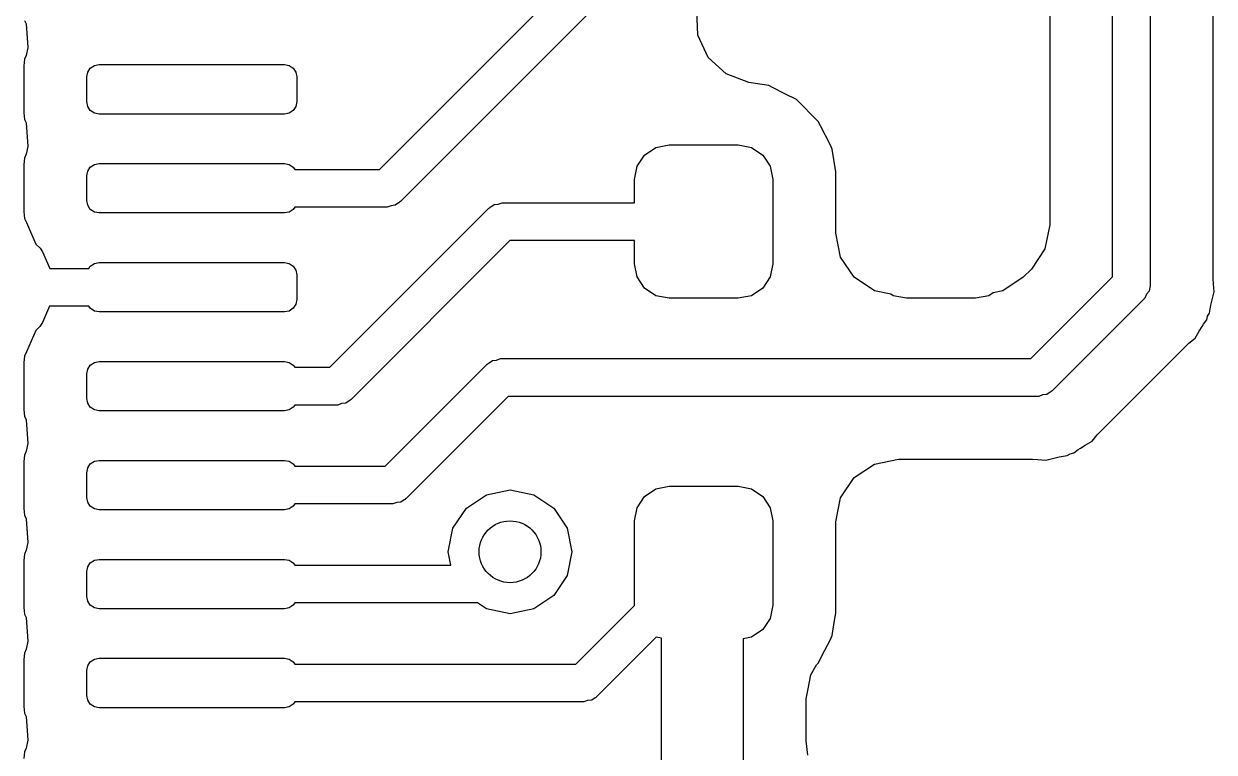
# Model space of a CAD drawing. Extents: x 0.99 to 4.24, y -7.27 to -4.02.
# Drawn here: x 2.3414 to 2.5309, y -6.5222 to -6.4063 of the extents above; entities that cross this region are included whole.
import ezdxf

# ---------------------------------------------------------------- set-up
doc = ezdxf.new("R2010")
doc.units = 0
doc.header["$MEASUREMENT"] = 0
doc.layers.add('BLACK', color=7, linetype='CONTINUOUS')

msp = doc.modelspace()

# ---------------------------------------------------------------- linework, layer by layer
at = {"layer": 'BLACK', "linetype": 'CONTINUOUS'}
for p, q in [((2.39797, -6.42948), (2.47731, -6.35014)), ((2.48244, -6.3535), (2.40133, -6.4346)), ((2.51472, -6.44659), (2.51472, -6.37723)), ((2.52072, -6.37598), (2.52072, -6.44783)), ((2.53074, -6.44683), (2.53074, -6.37699)), ((2.5047, -6.3855), (2.5047, -6.43832)), ((2.34148, -6.40578), (2.34173, -6.40633)), ((2.4487, -6.40813), (2.44854, -6.40425)), ((2.34173, -6.40633), (2.342, -6.4101)), ((2.45032, -6.41166), (2.4487, -6.40813)), ((2.34175, -6.41134), (2.34148, -6.41196)), ((2.342, -6.4101), (2.34175, -6.41134)), ((2.45318, -6.4143), (2.45032, -6.41166)), ((2.34148, -6.41196), (2.34136, -6.41298)), ((2.34136, -6.41298), (2.34136, -6.42048)), ((2.35153, -6.41401), (2.35195, -6.41337)), ((2.35195, -6.41337), (2.35259, -6.41295)), ((2.35259, -6.41295), (2.35335, -6.4128)), ((2.35335, -6.4128), (2.38287, -6.4128)), ((2.38287, -6.4128), (2.38363, -6.41295)), ((2.38363, -6.41295), (2.38427, -6.41337)), ((2.38427, -6.41337), (2.38469, -6.41401)), ((2.35138, -6.41476), (2.35153, -6.41401)), ((2.35138, -6.4187), (2.35138, -6.41476)), ((2.38469, -6.41401), (2.38484, -6.41476)), ((2.38484, -6.41476), (2.38484, -6.4187)), ((2.45682, -6.41565), (2.45318, -6.4143)), ((2.45998, -6.41615), (2.45682, -6.41565)), ((2.46068, -6.4165), (2.45998, -6.41615)), ((2.46253, -6.41745), (2.46068, -6.4165)), ((2.46068, -6.4165), (2.46068, -6.4165)), ((2.46436, -6.41838), (2.46253, -6.41745)), ((2.35153, -6.41945), (2.35138, -6.4187)), ((2.38484, -6.4187), (2.38469, -6.41945)), ((2.46784, -6.42186), (2.46436, -6.41838)), ((2.34136, -6.42048), (2.34148, -6.42153)), ((2.35195, -6.42009), (2.35153, -6.41945)), ((2.35259, -6.42052), (2.35195, -6.42009)), ((2.35335, -6.42067), (2.35259, -6.42052)), ((2.38287, -6.42067), (2.35335, -6.42067)), ((2.38363, -6.42052), (2.38287, -6.42067)), ((2.38427, -6.42009), (2.38363, -6.42052)), ((2.38469, -6.41945), (2.38427, -6.42009)), ((2.34148, -6.42153), (2.34173, -6.42208)), ((2.34173, -6.42208), (2.342, -6.42584)), ((2.4682, -6.42256), (2.46784, -6.42186)), ((2.46972, -6.42554), (2.4682, -6.42256)), ((2.342, -6.42584), (2.34175, -6.42708)), ((2.4402, -6.4272), (2.44199, -6.42601)), ((2.44199, -6.42601), (2.44409, -6.42559)), ((2.44409, -6.42559), (2.45512, -6.42559)), ((2.45512, -6.42559), (2.45723, -6.42601)), ((2.45723, -6.42601), (2.45902, -6.4272)), ((2.47007, -6.42624), (2.46972, -6.42554)), ((2.46972, -6.42554), (2.46972, -6.42554)), ((2.47065, -6.42988), (2.47007, -6.42624)), ((2.34148, -6.42771), (2.34136, -6.42873)), ((2.34136, -6.42873), (2.34136, -6.43623)), ((2.34175, -6.42708), (2.34148, -6.42771)), ((2.35195, -6.42912), (2.35259, -6.42869)), ((2.35259, -6.42869), (2.35335, -6.42854)), ((2.35335, -6.42854), (2.38287, -6.42854)), ((2.38287, -6.42854), (2.38363, -6.42869)), ((2.38363, -6.42869), (2.38427, -6.42912)), ((2.439, -6.42899), (2.4402, -6.4272)), ((2.45902, -6.4272), (2.46021, -6.42899)), ((2.35138, -6.43051), (2.35153, -6.42976)), ((2.35138, -6.43445), (2.35138, -6.43051)), ((2.35153, -6.42976), (2.35195, -6.42912)), ((2.38427, -6.42912), (2.38451, -6.42948)), ((2.38451, -6.42948), (2.39797, -6.42948)), ((2.43858, -6.4311), (2.439, -6.42899)), ((2.46021, -6.42899), (2.46063, -6.4311)), ((2.47065, -6.43027), (2.47065, -6.42988)), ((2.47065, -6.43962), (2.47065, -6.43027)), ((2.43858, -6.4348), (2.43858, -6.4311)), ((2.46063, -6.4311), (2.46063, -6.44449)), ((2.35153, -6.4352), (2.35138, -6.43445)), ((2.34136, -6.43623), (2.34148, -6.43728)), ((2.35195, -6.43584), (2.35153, -6.4352)), ((2.35259, -6.43627), (2.35195, -6.43584)), ((2.35335, -6.43642), (2.35259, -6.43627)), ((2.38287, -6.43642), (2.35335, -6.43642)), ((2.38363, -6.43627), (2.38287, -6.43642)), ((2.38427, -6.43584), (2.38363, -6.43627)), ((2.38451, -6.43548), (2.38427, -6.43584)), ((2.39921, -6.43548), (2.38451, -6.43548)), ((2.3901, -6.46098), (2.4154, -6.43567)), ((2.39983, -6.43526), (2.39921, -6.43548)), ((2.40048, -6.4352), (2.39983, -6.43526)), ((2.40102, -6.43482), (2.40048, -6.4352)), ((2.40114, -6.43478), (2.40102, -6.43482)), ((2.40118, -6.43471), (2.40114, -6.43478)), ((2.40133, -6.4346), (2.40118, -6.43471)), ((2.4154, -6.43567), (2.41555, -6.43557)), ((2.41555, -6.43557), (2.41559, -6.4355)), ((2.41559, -6.4355), (2.41572, -6.43545)), ((2.41572, -6.43545), (2.41625, -6.43508)), ((2.41625, -6.43508), (2.4169, -6.43502)), ((2.4169, -6.43502), (2.41752, -6.4348)), ((2.41752, -6.4348), (2.43858, -6.4348)), ((2.34148, -6.43728), (2.34179, -6.43796)), ((2.34179, -6.43796), (2.34179, -6.43796)), ((2.34179, -6.43796), (2.34194, -6.43832)), ((2.34194, -6.43832), (2.3433, -6.44136)), ((2.5047, -6.43832), (2.50394, -6.44213)), ((2.47141, -6.44343), (2.47065, -6.43962)), ((2.3433, -6.44136), (2.34395, -6.44201)), ((2.34395, -6.44201), (2.34434, -6.44258)), ((2.41876, -6.4408), (2.39346, -6.4661)), ((2.43858, -6.4408), (2.41876, -6.4408)), ((2.43858, -6.44449), (2.43858, -6.4408)), ((2.34434, -6.44258), (2.34548, -6.44523)), ((2.47357, -6.44666), (2.47141, -6.44343)), ((2.50394, -6.44213), (2.50178, -6.44536)), ((2.34548, -6.44523), (2.35171, -6.44523)), ((2.35171, -6.44523), (2.35195, -6.44487)), ((2.35195, -6.44487), (2.35259, -6.44444)), ((2.35259, -6.44444), (2.35335, -6.44429)), ((2.35335, -6.44429), (2.38287, -6.44429)), ((2.38287, -6.44429), (2.38363, -6.44444)), ((2.38363, -6.44444), (2.38427, -6.44487)), ((2.38427, -6.44487), (2.38469, -6.44551)), ((2.38469, -6.44551), (2.38484, -6.44626)), ((2.439, -6.4466), (2.43858, -6.44449)), ((2.46063, -6.44449), (2.46021, -6.4466)), ((2.50178, -6.44536), (2.50048, -6.44666)), ((2.38484, -6.44626), (2.38484, -6.4502)), ((2.4402, -6.44839), (2.439, -6.4466)), ((2.46021, -6.4466), (2.45902, -6.44839)), ((2.4768, -6.44882), (2.47357, -6.44666)), ((2.50048, -6.44666), (2.49725, -6.44882)), ((2.50171, -6.4596), (2.51472, -6.44659)), ((2.53077, -6.4477), (2.53074, -6.44683)), ((2.53089, -6.44899), (2.53077, -6.4477)), ((2.44199, -6.44958), (2.4402, -6.44839)), ((2.44409, -6.45), (2.44199, -6.44958)), ((2.45723, -6.44958), (2.45512, -6.45)), ((2.45902, -6.44839), (2.45723, -6.44958)), ((2.47943, -6.44934), (2.4768, -6.44882)), ((2.47978, -6.44958), (2.47943, -6.44934)), ((2.48189, -6.45), (2.47978, -6.44958)), ((2.49502, -6.44958), (2.49291, -6.45)), ((2.4957, -6.44913), (2.49502, -6.44958)), ((2.49725, -6.44882), (2.4957, -6.44913)), ((2.52011, -6.44936), (2.51984, -6.44996)), ((2.52054, -6.44886), (2.52011, -6.44936)), ((2.52065, -6.44822), (2.52054, -6.44886)), ((2.52071, -6.4481), (2.52065, -6.44822)), ((2.52072, -6.44783), (2.52068, -6.44802)), ((2.52068, -6.44802), (2.52071, -6.4481)), ((2.53056, -6.45022), (2.53089, -6.44899)), ((2.34544, -6.45123), (2.34435, -6.45385)), ((2.35171, -6.45123), (2.34544, -6.45123)), ((2.35195, -6.45159), (2.35171, -6.45123)), ((2.35259, -6.45202), (2.35195, -6.45159)), ((2.38427, -6.45159), (2.38363, -6.45202)), ((2.38469, -6.45095), (2.38427, -6.45159)), ((2.38484, -6.4502), (2.38469, -6.45095)), ((2.45512, -6.45), (2.44409, -6.45)), ((2.49291, -6.45), (2.48189, -6.45)), ((2.51984, -6.44996), (2.50507, -6.46472)), ((2.53014, -6.45236), (2.53036, -6.45108)), ((2.53036, -6.45108), (2.53055, -6.45024)), ((2.53055, -6.45024), (2.53056, -6.45022)), ((2.35335, -6.45217), (2.35259, -6.45202)), ((2.38287, -6.45217), (2.35335, -6.45217)), ((2.38363, -6.45202), (2.38287, -6.45217)), ((2.5292, -6.45414), (2.5297, -6.45342)), ((2.5297, -6.45342), (2.52985, -6.45286)), ((2.52985, -6.45286), (2.53014, -6.45236)), ((2.34328, -6.45512), (2.34291, -6.45596)), ((2.34393, -6.45447), (2.34328, -6.45512)), ((2.34435, -6.45385), (2.34393, -6.45447)), ((2.52784, -6.45633), (2.52849, -6.45521)), ((2.52849, -6.45521), (2.52896, -6.45448)), ((2.52896, -6.45448), (2.5292, -6.45414)), ((2.5292, -6.45414), (2.5292, -6.45414)), ((2.34291, -6.45596), (2.34178, -6.45852)), ((2.52621, -6.45775), (2.52685, -6.45716)), ((2.52685, -6.45716), (2.52784, -6.45633)), ((2.34178, -6.45852), (2.34148, -6.4592)), ((2.34178, -6.45852), (2.34178, -6.45852)), ((2.51287, -6.4711), (2.52621, -6.45775)), ((2.34148, -6.4592), (2.34136, -6.46023)), ((2.34136, -6.46023), (2.34136, -6.46773)), ((2.35153, -6.46125), (2.35195, -6.46062)), ((2.35195, -6.46062), (2.35259, -6.46019)), ((2.35259, -6.46019), (2.35335, -6.46004)), ((2.35335, -6.46004), (2.38287, -6.46004)), ((2.38287, -6.46004), (2.38363, -6.46019)), ((2.38363, -6.46019), (2.38427, -6.46062)), ((2.38427, -6.46062), (2.38451, -6.46098)), ((2.38451, -6.46098), (2.3901, -6.46098)), ((2.39889, -6.47672), (2.41514, -6.46048)), ((2.41514, -6.46048), (2.41529, -6.46037)), ((2.41529, -6.46037), (2.41533, -6.4603)), ((2.41533, -6.4603), (2.41545, -6.46026)), ((2.41545, -6.46026), (2.41599, -6.45988)), ((2.41599, -6.45988), (2.41664, -6.45982)), ((2.41664, -6.45982), (2.41726, -6.4596)), ((2.41726, -6.4596), (2.50171, -6.4596)), ((2.35138, -6.46201), (2.35153, -6.46125)), ((2.35138, -6.46594), (2.35138, -6.46201)), ((2.50492, -6.46483), (2.50488, -6.4649)), ((2.50507, -6.46472), (2.50492, -6.46483)), ((2.35153, -6.4667), (2.35138, -6.46594)), ((2.35195, -6.46734), (2.35153, -6.4667)), ((2.39195, -6.46675), (2.39134, -6.46698)), ((2.39261, -6.4667), (2.39195, -6.46675)), ((2.39314, -6.46632), (2.39261, -6.4667)), ((2.39327, -6.46627), (2.39314, -6.46632)), ((2.39331, -6.4662), (2.39327, -6.46627)), ((2.39346, -6.4661), (2.39331, -6.4662)), ((2.4185, -6.4656), (2.40225, -6.48185)), ((2.50295, -6.4656), (2.4185, -6.4656)), ((2.50357, -6.46537), (2.50295, -6.4656)), ((2.50422, -6.46532), (2.50357, -6.46537)), ((2.50476, -6.46494), (2.50422, -6.46532)), ((2.50488, -6.4649), (2.50476, -6.46494)), ((2.34136, -6.46773), (2.34148, -6.46877)), ((2.35259, -6.46776), (2.35195, -6.46734)), ((2.35335, -6.46791), (2.35259, -6.46776)), ((2.38287, -6.46791), (2.35335, -6.46791)), ((2.38363, -6.46776), (2.38287, -6.46791)), ((2.38427, -6.46734), (2.38363, -6.46776)), ((2.38451, -6.46698), (2.38427, -6.46734)), ((2.39134, -6.46698), (2.38451, -6.46698)), ((2.34148, -6.46877), (2.34173, -6.46932)), ((2.34173, -6.46932), (2.342, -6.47309)), ((2.51145, -6.47273), (2.51228, -6.47174)), ((2.51228, -6.47174), (2.51287, -6.4711)), ((2.34175, -6.47433), (2.34148, -6.47495)), ((2.342, -6.47309), (2.34175, -6.47433)), ((2.50854, -6.47458), (2.50925, -6.47408)), ((2.50925, -6.47408), (2.5096, -6.47384)), ((2.50925, -6.47408), (2.50925, -6.47408)), ((2.5096, -6.47384), (2.51033, -6.47337)), ((2.51033, -6.47337), (2.51145, -6.47273)), ((2.34148, -6.47495), (2.34136, -6.47597)), ((2.34136, -6.47597), (2.34136, -6.48347)), ((2.35195, -6.47636), (2.35259, -6.47594)), ((2.35259, -6.47594), (2.35335, -6.47579)), ((2.35335, -6.47579), (2.38287, -6.47579)), ((2.38287, -6.47579), (2.38363, -6.47594)), ((2.38363, -6.47594), (2.38427, -6.47636)), ((2.4768, -6.47638), (2.48061, -6.47562)), ((2.48061, -6.47562), (2.50195, -6.47562)), ((2.50195, -6.47562), (2.50282, -6.47566)), ((2.50282, -6.47566), (2.5041, -6.47577)), ((2.5041, -6.47577), (2.50535, -6.47543)), ((2.50535, -6.47543), (2.5062, -6.47525)), ((2.5062, -6.47525), (2.50747, -6.47502)), ((2.50747, -6.47502), (2.50798, -6.47473)), ((2.50798, -6.47473), (2.50854, -6.47458)), ((2.35138, -6.47776), (2.35153, -6.477)), ((2.35138, -6.48169), (2.35138, -6.47776)), ((2.35153, -6.477), (2.35195, -6.47636)), ((2.38427, -6.47636), (2.38451, -6.47672)), ((2.38451, -6.47672), (2.39889, -6.47672)), ((2.47357, -6.47854), (2.4768, -6.47638)), ((2.44199, -6.48034), (2.44409, -6.47992)), ((2.44409, -6.47992), (2.45512, -6.47992)), ((2.45512, -6.47992), (2.45723, -6.48034)), ((2.47141, -6.48177), (2.47357, -6.47854)), ((2.35153, -6.48245), (2.35138, -6.48169)), ((2.40225, -6.48185), (2.4021, -6.48195)), ((2.41182, -6.48338), (2.41502, -6.48125)), ((2.41502, -6.48125), (2.41878, -6.4805)), ((2.41878, -6.4805), (2.42255, -6.48125)), ((2.42255, -6.48125), (2.42574, -6.48338)), ((2.439, -6.48332), (2.4402, -6.48154)), ((2.4402, -6.48154), (2.44199, -6.48034)), ((2.45723, -6.48034), (2.45902, -6.48154)), ((2.45902, -6.48154), (2.46021, -6.48332)), ((2.47065, -6.48558), (2.47141, -6.48177)), ((2.34136, -6.48347), (2.34148, -6.48452)), ((2.35195, -6.48308), (2.35153, -6.48245)), ((2.35259, -6.48351), (2.35195, -6.48308)), ((2.35335, -6.48366), (2.35259, -6.48351)), ((2.38287, -6.48366), (2.35335, -6.48366)), ((2.38363, -6.48351), (2.38287, -6.48366)), ((2.38427, -6.48308), (2.38363, -6.48351)), ((2.38451, -6.48272), (2.38427, -6.48308)), ((2.40013, -6.48272), (2.38451, -6.48272)), ((2.40075, -6.4825), (2.40013, -6.48272)), ((2.4014, -6.48244), (2.40075, -6.4825)), ((2.40194, -6.48207), (2.4014, -6.48244)), ((2.40206, -6.48202), (2.40194, -6.48207)), ((2.4021, -6.48195), (2.40206, -6.48202)), ((2.40969, -6.48658), (2.41182, -6.48338)), ((2.42574, -6.48338), (2.42788, -6.48658)), ((2.43858, -6.48543), (2.439, -6.48332)), ((2.46021, -6.48332), (2.46063, -6.48543)), ((2.34148, -6.48452), (2.34173, -6.48507)), ((2.34173, -6.48507), (2.342, -6.48884)), ((2.43858, -6.49882), (2.43858, -6.48543)), ((2.46063, -6.48543), (2.46063, -6.49882)), ((2.47065, -6.50004), (2.47065, -6.48558)), ((2.40894, -6.49034), (2.40969, -6.48658)), ((2.42788, -6.48658), (2.42862, -6.49034)), ((2.342, -6.48884), (2.34175, -6.49008)), ((2.34148, -6.4907), (2.34136, -6.49172)), ((2.34175, -6.49008), (2.34148, -6.4907)), ((2.40936, -6.49247), (2.40894, -6.49034)), ((2.42862, -6.49034), (2.42788, -6.49411)), ((2.34136, -6.49172), (2.34136, -6.49922)), ((2.35138, -6.4935), (2.35153, -6.49275)), ((2.35153, -6.49275), (2.35195, -6.49211)), ((2.35195, -6.49211), (2.35259, -6.49169)), ((2.35259, -6.49169), (2.35335, -6.49154)), ((2.35335, -6.49154), (2.38287, -6.49154)), ((2.38287, -6.49154), (2.38363, -6.49169)), ((2.38363, -6.49169), (2.38427, -6.49211)), ((2.38427, -6.49211), (2.38451, -6.49247)), ((2.38451, -6.49247), (2.40936, -6.49247)), ((2.35138, -6.49744), (2.35138, -6.4935)), ((2.42788, -6.49411), (2.42574, -6.4973)), ((2.35153, -6.49819), (2.35138, -6.49744)), ((2.35195, -6.49883), (2.35153, -6.49819)), ((2.35259, -6.49926), (2.35195, -6.49883)), ((2.38427, -6.49883), (2.38363, -6.49926)), ((2.38451, -6.49847), (2.38427, -6.49883)), ((2.41357, -6.49847), (2.38451, -6.49847)), ((2.41502, -6.49944), (2.41357, -6.49847)), ((2.42574, -6.4973), (2.42255, -6.49944)), ((2.42927, -6.50822), (2.4386, -6.49889)), ((2.4386, -6.49889), (2.43858, -6.49882)), ((2.46063, -6.49882), (2.46021, -6.50093)), ((2.34136, -6.49922), (2.34148, -6.50027)), ((2.34148, -6.50027), (2.34173, -6.50082)), ((2.34173, -6.50082), (2.342, -6.50458)), ((2.35335, -6.49941), (2.35259, -6.49926)), ((2.38287, -6.49941), (2.35335, -6.49941)), ((2.38363, -6.49926), (2.38287, -6.49941)), ((2.41878, -6.50019), (2.41502, -6.49944)), ((2.42255, -6.49944), (2.41878, -6.50019)), ((2.4705, -6.50096), (2.47059, -6.50043)), ((2.47059, -6.50043), (2.47065, -6.50004)), ((2.47059, -6.50043), (2.47059, -6.50043)), ((2.45902, -6.50272), (2.45723, -6.50391)), ((2.46021, -6.50093), (2.45902, -6.50272)), ((2.47007, -6.50368), (2.4705, -6.50096)), ((2.342, -6.50458), (2.34175, -6.50582)), ((2.44205, -6.50392), (2.43263, -6.51334)), ((2.44291, -6.50409), (2.44205, -6.50392)), ((2.44291, -6.52972), (2.44291, -6.50409)), ((2.45723, -6.50391), (2.45591, -6.50417)), ((2.45591, -6.50417), (2.45591, -6.52972)), ((2.46891, -6.50597), (2.46972, -6.50438)), ((2.46972, -6.50438), (2.47007, -6.50368)), ((2.46972, -6.50438), (2.46972, -6.50438)), ((2.34148, -6.50645), (2.34136, -6.50747)), ((2.34175, -6.50582), (2.34148, -6.50645)), ((2.46784, -6.50806), (2.46891, -6.50597)), ((2.34136, -6.50747), (2.34136, -6.51497)), ((2.35153, -6.5085), (2.35195, -6.50786)), ((2.35195, -6.50786), (2.35259, -6.50743)), ((2.35259, -6.50743), (2.35335, -6.50728)), ((2.35335, -6.50728), (2.38287, -6.50728)), ((2.38287, -6.50728), (2.38363, -6.50743)), ((2.38363, -6.50743), (2.38427, -6.50786)), ((2.38427, -6.50786), (2.38451, -6.50822)), ((2.38451, -6.50822), (2.42927, -6.50822)), ((2.46669, -6.50991), (2.46757, -6.50833)), ((2.46757, -6.50833), (2.46784, -6.50806)), ((2.35138, -6.50925), (2.35153, -6.5085)), ((2.35138, -6.51319), (2.35138, -6.50925)), ((2.46624, -6.51216), (2.46669, -6.50991)), ((2.46593, -6.51372), (2.46624, -6.51216)), ((2.35153, -6.51394), (2.35138, -6.51319)), ((2.35195, -6.51458), (2.35153, -6.51394)), ((2.43113, -6.514), (2.43051, -6.51422)), ((2.43178, -6.51394), (2.43113, -6.514)), ((2.43232, -6.51356), (2.43178, -6.51394)), ((2.43244, -6.51352), (2.43232, -6.51356)), ((2.43248, -6.51345), (2.43244, -6.51352)), ((2.43263, -6.51334), (2.43248, -6.51345)), ((2.46593, -6.52041), (2.46593, -6.51372)), ((2.34136, -6.51497), (2.34148, -6.51602)), ((2.34148, -6.51602), (2.34173, -6.51657)), ((2.35259, -6.51501), (2.35195, -6.51458)), ((2.35335, -6.51516), (2.35259, -6.51501)), ((2.38287, -6.51516), (2.35335, -6.51516)), ((2.38363, -6.51501), (2.38287, -6.51516)), ((2.38427, -6.51458), (2.38363, -6.51501)), ((2.38451, -6.51422), (2.38427, -6.51458)), ((2.43051, -6.51422), (2.38451, -6.51422)), ((2.34173, -6.51657), (2.342, -6.52033)), ((2.34175, -6.52157), (2.34148, -6.52219)), ((2.342, -6.52033), (2.34175, -6.52157)), ((2.4662, -6.52273), (2.46593, -6.52041)), ((2.34148, -6.52219), (2.34136, -6.52322))]:
    msp.add_line(p, q, dxfattribs=at)
at = {"layer": 'BLACK'}
msp.add_circle((2.41878, -6.49034), 0.00492, dxfattribs=at)

doc.saveas('drawing.dxf')
